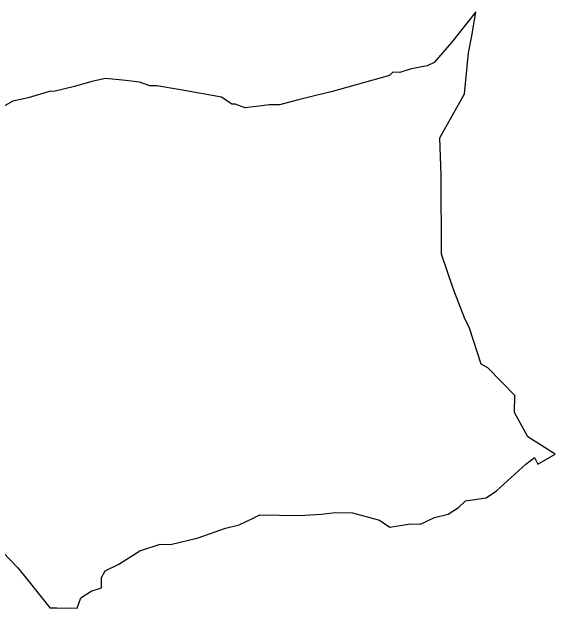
# Model space of a CAD drawing. Header units: metres. Extents: x 301398 to 305733, y 1959445 to 1961833.
# Drawn here: x 303566 to 305733, y 1959453 to 1961833 of the extents above; entities that cross this region are included whole.
import ezdxf

# ---------------------------------------------------------------- set-up
doc = ezdxf.new("R2010")
doc.units = ezdxf.units.M
doc.header["$MEASUREMENT"] = 0
doc.layers.add('VILLAGE BOUNDRY', color=10, linetype='Continuous')

msp = doc.modelspace()

# ---------------------------------------------------------------- linework, layer by layer
at = {"layer": 'VILLAGE BOUNDRY'}
msp.add_lwpolyline([(303529.3, 1959675.9), (303589.8, 1959613.6), (303650.1, 1959537.7), (303717.2, 1959454.8), (303744.5, 1959454.4), (303826.4, 1959453.2), (303840.7, 1959494), (303882, 1959520.7), (303923.2, 1959533.7), (303923.7, 1959574.7), (303937.8, 1959601.8), (303992.8, 1959628.3), (304075.5, 1959681.7), (304157.7, 1959707.8), (304198.7, 1959707.2), (304308.3, 1959733), (304418.1, 1959772.3), (304472.9, 1959785.2), (304527.9, 1959811.7), (304555.4, 1959825), (304712.3, 1959822.7), (304801.2, 1959828.2), (304855.9, 1959834.3), (304924.1, 1959833.3), (305032.9, 1959804.4), (305073.4, 1959776.5), (305155.6, 1959789), (305196.5, 1959788.4), (305251.5, 1959814.9), (305306.3, 1959827.8), (305347.6, 1959854.5), (305375.3, 1959881.4), (305457.4, 1959893.9), (305498.8, 1959920.6), (305616.4, 1960028.1), (305650.9, 1960054.9), (305664.1, 1960027.4), (305733, 1960067.4), (305624.8, 1960137.2), (305571.6, 1960233.5), (305572.5, 1960301.8), (305464.9, 1960412.6), (305437.8, 1960426.6), (305392.1, 1960570.6), (305372.2, 1960611.8), (305326.1, 1960728.6), (305280.3, 1960865.8), (305278, 1961179.8), (305273.3, 1961330), (305371.5, 1961506.1), (305387.5, 1961669.7), (305402.2, 1961744.6), (305417.1, 1961833.1), (305319.8, 1961711.7), (305250.4, 1961630.7), (305222.9, 1961617.5), (305188.6, 1961611.2), (305154.4, 1961604.8), (305113.3, 1961591.7), (305086, 1961592.1), (305072.2, 1961578.7), (304839.1, 1961513.8), (304784.3, 1961500.9), (304709, 1961481.6), (304633.6, 1961462.2), (304592.6, 1961462.8), (304551.6, 1961456.5), (304496.9, 1961450.5), (304456.1, 1961464.7), (304442.5, 1961464.9), (304401.9, 1961492.8), (304238.5, 1961522.5), (304143.2, 1961537.5), (304115.9, 1961537.9), (304075.1, 1961552.1), (304020.6, 1961559.7), (303938.8, 1961567.7), (303884, 1961554.9), (303815.5, 1961535.4), (303733.3, 1961516.1), (303719.7, 1961516.3), (303630.5, 1961490.3), (303568.9, 1961477.5), (303403.7, 1961384.3)], dxfattribs=at)

doc.saveas('drawing.dxf')
